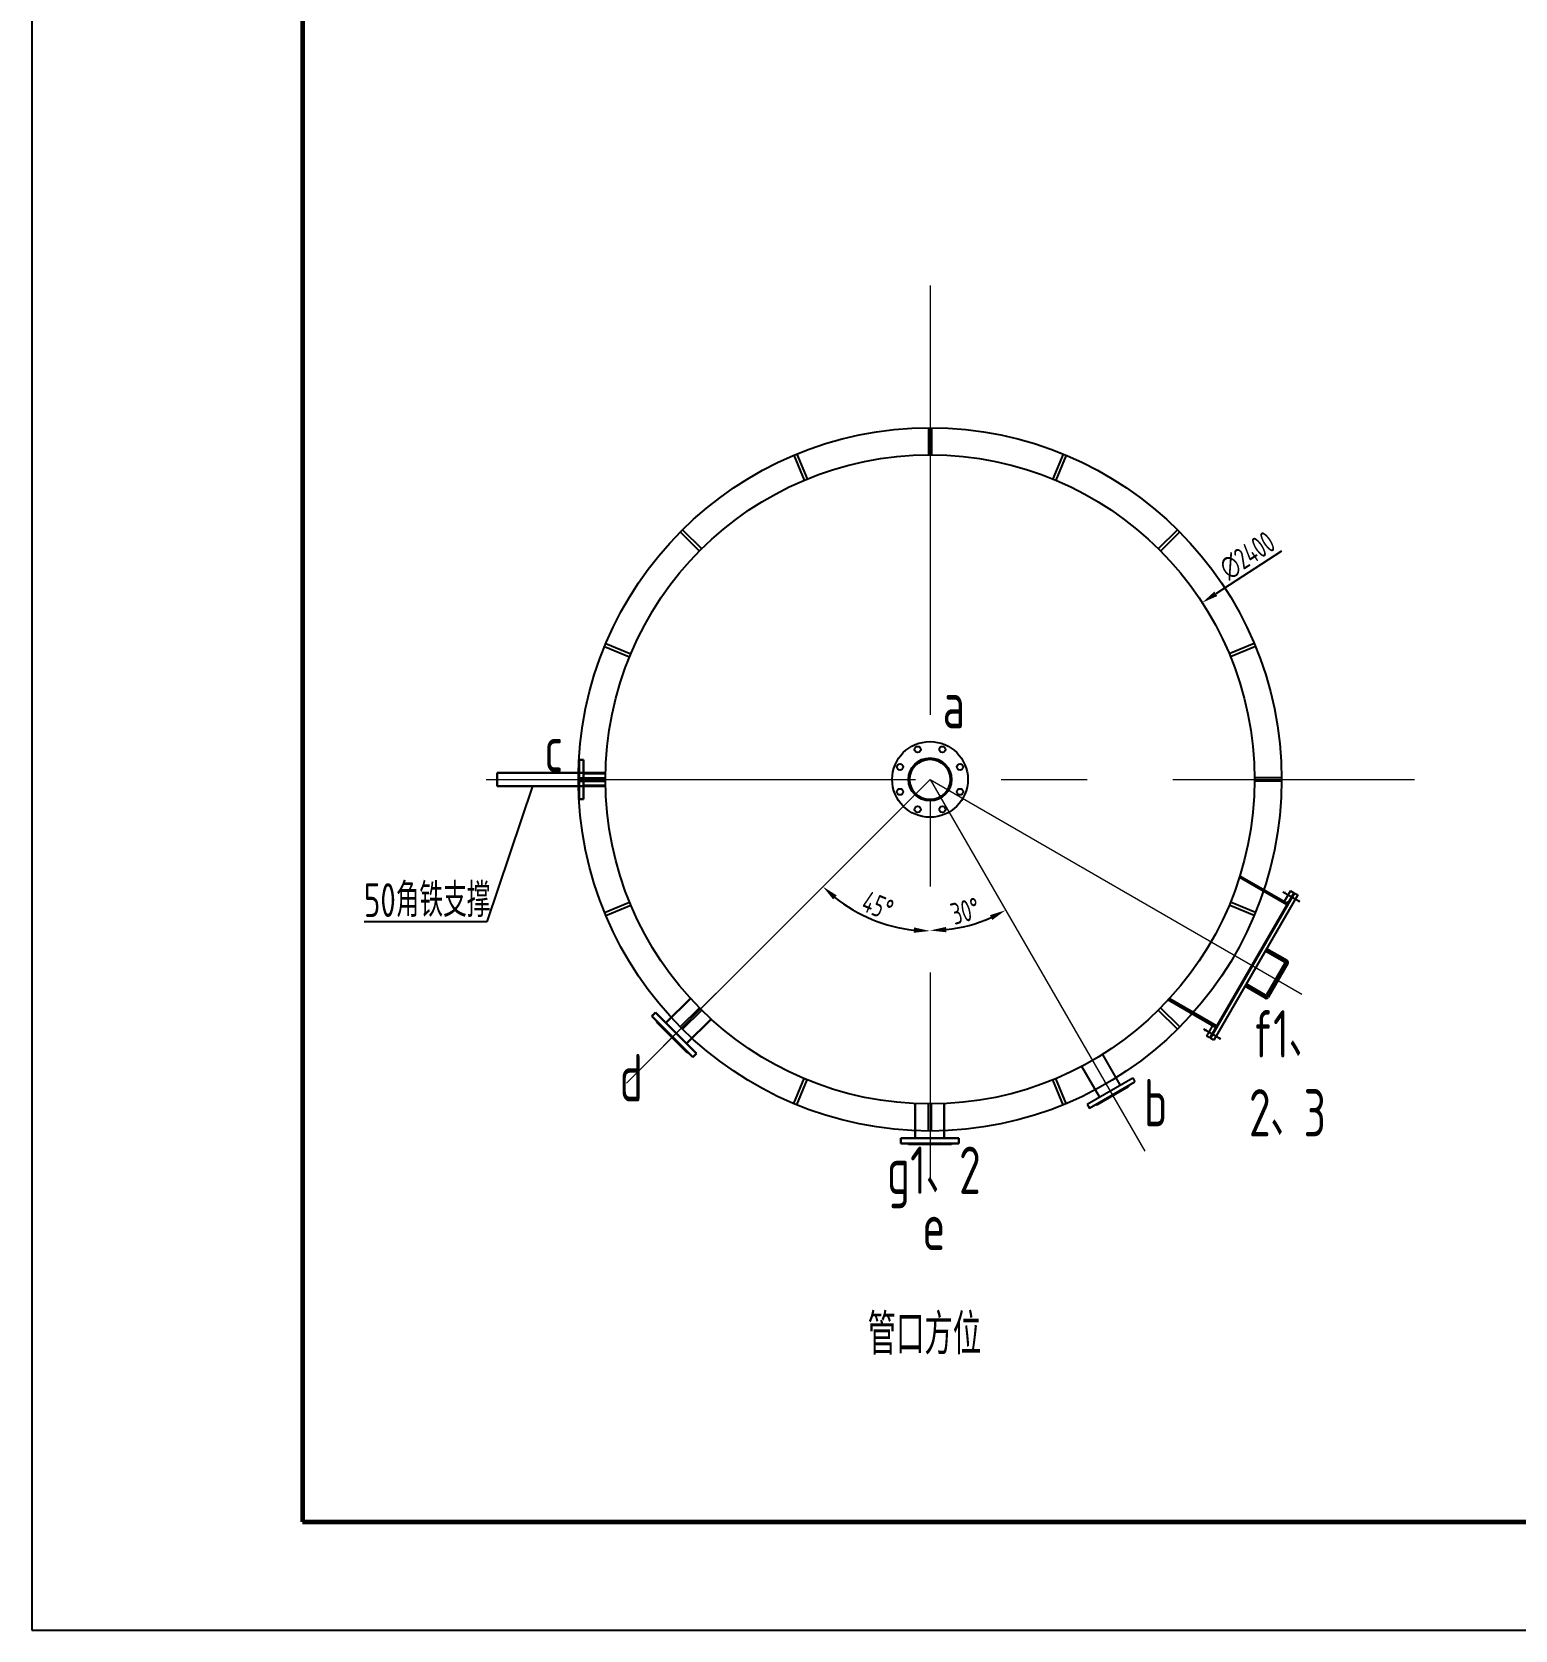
# Model space of a CAD drawing. Header units: millimetres. Extents: x -698490 to -638799, y 1500932 to 3009043.
# Drawn here: x -690096 to -684612, y 1500932 to 1506841 of the extents above; entities that cross this region are included whole.
import ezdxf

# ---------------------------------------------------------------- set-up
doc = ezdxf.new("R2010")
doc.units = ezdxf.units.MM
doc.header["$LTSCALE"] = 100
doc.header["$MEASUREMENT"] = 0
doc.linetypes.add('ACAD_ISO09W100', pattern=[45, 24, -3, 6, -3, 6, -3])
doc.linetypes.add('CENTER', pattern=[50.8, 31.75, -6.35, 6.35, -6.35])
doc.layers.get('0').update_dxf_attribs({"linetype": 'CONTINUOUS'})
doc.layers.get('DEFPOINTS').update_dxf_attribs({"linetype": 'CONTINUOUS'})
for name, color, linetype, lineweight in [('中心线虚线', 1, 'CENTER', 13), ('图框线层', 1, 'CONTINUOUS', 60), ('标注', 3, 'CONTINUOUS', 15), ('设备', 4, 'CONTINUOUS', 25)]:
    doc.layers.add(name, color=color, linetype=linetype, lineweight=lineweight)
doc.layers.add('轴线', color=254, linetype='ACAD_ISO09W100')
doc.styles.get("Standard").update_dxf_attribs({"font": 'tssdeng.shx', "width": 0.7, "bigfont": 'hztxt.shx'})
doc.styles.add('尺寸标注', font='Tssdeng.shx', dxfattribs={"width": 0.7, "bigfont": 'hztxt.shx'})
doc.dimstyles.new('ISO-100', dxfattribs={"dimtxt": 80, "dimasz": 60, "dimexe": 5, "dimexo": 5, "dimgap": 15, "dimtad": 1, "dimdec": 0, "dimzin": 0, "dimdsep": 46, "dimtxsty": 'Standard', "dimcen": 0, "dimadec": 0, "dimazin": 0, "dimtfac": 1, "dimtdec": 0, "dimtofl": 0, "dimtmove": 0, "dimatfit": 3, "dimfxl": 0, "dimtolj": 1, "dimtzin": 0, "dimarcsym": 0})

# ---------------------------------------------------------------- blocks, each defined once
blk = doc.blocks.new('*U7')
at = {"layer": '设备'}
for p, q in [((-6, 50), (-6, -50)), ((6, 50), (6, -50))]:
    blk.add_line(p, q, dxfattribs=at)
blk = doc.blocks.new('*U8')
at = {"layer": '中心线虚线', "color": 0, "linetype": 'ByBlock', "lineweight": -2, "transparency": 16777216}
blk.add_blockref('*U7', (-681955.8, 1512598.6), dxfattribs=at)
for p, rotation in [((-682434.2, 1512503.4), 22.5), ((-681477.5, 1512503.4), 337.4999999999999), ((-682839.7, 1512232.5), 45.00000000000001), ((-681072, 1512232.5), 315), ((-683110.7, 1511827), 67.5), ((-680801, 1511827), 292.4999999999999), ((-683205.8, 1511348.6), 90), ((-680705.9, 1511348.6), 270), ((-683110.7, 1510870.3), 112.5), ((-680801, 1510870.3), 247.5), ((-682839.7, 1510464.7), 135), ((-681072, 1510464.7), 225), ((-682434.2, 1510193.8), 157.5), ((-681477.5, 1510193.8), 202.5), ((-681955.8, 1510098.6), 180)]:
    blk.add_blockref('*U7', p, dxfattribs=dict(at, rotation=rotation))
blk = doc.blocks.new('*D29')
at = {"layer": 'DEFPOINTS', "color": 0, "ltscale": 0.5, "transparency": 16777216}
for p in [(-685768.5, 1504730.5), (-687781.3, 1503423.4)]:
    blk.add_point(p, dxfattribs=at)
at = {"layer": '标注', "color": 0, "lineweight": -2, "ltscale": 0.5, "transparency": 16777216}
blk.add_line((-685474.7, 1504921.3), (-685718.2, 1504763.2), dxfattribs=at)
at = {"layer": '标注', "color": 0, "ltscale": 0.5, "transparency": 16777216}
blk.add_solid([(-685723.6, 1504771.6), (-685712.7, 1504754.8), (-685768.5, 1504730.5)], dxfattribs=at)
at = {"layer": '标注', "color": 0, "ltscale": 0.5, "transparency": 16777216, "insert": (-685601.2, 1504904.7), "char_height": 80, "attachment_point": 5, "rotation": 33.00104}
blk.add_mtext('\\A1;∅2400', dxfattribs=at)
blk = doc.blocks.new('12')
for centre, radius in [((74033.5, -63768.3), 140), ((74033.5, -63768.3), 79.5), ((74033.5, -63768.3), 74.5), ((73987.6, -63657.4), 11.5), ((74079.5, -63657.4), 11.5), ((73922.7, -63722.3), 11.5), ((74144.4, -63722.3), 11.5), ((73922.7, -63814.2), 11.5), ((74144.4, -63814.2), 11.5), ((73987.6, -63879.1), 11.5), ((74079.5, -63879.1), 11.5)]:
    blk.add_circle(centre, radius)
blk = doc.blocks.new('*D51')
at = {"layer": 'DEFPOINTS', "color": 0, "ltscale": 0.5, "transparency": 16777216}
for p in [(-686774.9, 1505903.1), (-686774.9, 1504076.9), (-686677.9, 1503526.9), (-685953.4, 1502654), (-686774.9, 1502493.3)]:
    blk.add_point(p, dxfattribs=at)
at = {"layer": '标注', "color": 0, "lineweight": -2, "ltscale": 0.5, "transparency": 16777216}
blk.add_arc((-686774.9, 1504076.9), 558.5, 276.15831, 293.84169, dxfattribs=at)
at = {"layer": '标注', "color": 0, "ltscale": 0.5, "transparency": 16777216}
for points in [[(-686553.7, 1503575), (-686544.6, 1503557.2), (-686495.6, 1503593.3)], [(-686714.4, 1503511.7), (-686715.5, 1503531.7), (-686774.9, 1503518.5)]]:
    blk.add_solid(points, dxfattribs=at)
at = {"layer": '标注', "color": 0, "ltscale": 0.5, "transparency": 16777216, "insert": (-686644.6, 1503590.6), "char_height": 80, "attachment_point": 5, "rotation": 15}
blk.add_mtext('\\A1;30°', dxfattribs=at)
blk = doc.blocks.new('*D52')
at = {"layer": 'DEFPOINTS', "color": 0, "ltscale": 0.5, "transparency": 16777216}
for p in [(-686774.9, 1505903.1), (-686774.9, 1504076.9), (-687055.1, 1503591.7), (-687936.7, 1502915.2), (-686774.9, 1502493.3)]:
    blk.add_point(p, dxfattribs=at)
at = {"layer": '标注', "color": 0, "lineweight": -2, "ltscale": 0.5, "transparency": 16777216}
blk.add_arc((-686774.9, 1504076.9), 560.3, 231.13821, 263.86179, dxfattribs=at)
at = {"layer": '标注', "color": 0, "ltscale": 0.5, "transparency": 16777216}
for points in [[(-687133.2, 1503633.2), (-687119.8, 1503648.1), (-687171.1, 1503680.7)], [(-686834.3, 1503529.8), (-686835.3, 1503509.8), (-686774.9, 1503516.6)]]:
    blk.add_solid(points, dxfattribs=at)
at = {"layer": '标注', "color": 0, "ltscale": 0.5, "transparency": 16777216, "insert": (-686968.3, 1503610.1), "char_height": 80, "attachment_point": 5, "rotation": 337.5}
blk.add_mtext('\\A1;45°', dxfattribs=at)

msp = doc.modelspace()

# ---------------------------------------------------------------- hatches: boundary and pattern name
at = {"layer": '设备'}
for points in [[(-685446.7, 1503623.5), (-685449.3, 1503625), (-685455.7, 1503613.9), (-685453.1, 1503612.4)], [(-685718.5, 1503152.7), (-685721.1, 1503154.2), (-685714.7, 1503165.3), (-685712.1, 1503163.8)]]:
    msp.add_hatch(color=256, dxfattribs=at).paths.add_polyline_path(points)

# ---------------------------------------------------------------- linework, layer by layer
msp.add_line((-688244.3, 1504051.9), (-688413.8, 1503550.2))
at = {"color": 1}
msp.add_line((-688413.8, 1503550.2), (-688867.6, 1503550.2), dxfattribs=at)
msp.add_lwpolyline([(-690095.7, 1500931.8), (-666335.7, 1500931.8), (-666335.7, 1517731.8), (-690095.7, 1517731.8)], close=True)
at = {"layer": '中心线虚线', "ltscale": 0.5}
for p, q in [((-686774.9, 1505903.1), (-686774.9, 1502603.2)), ((-688416.7, 1504076.9), (-684983.2, 1504076.9)), ((-686774.9, 1504076.9), (-687936.7, 1502915.2)), ((-686774.9, 1504076.9), (-685352, 1503255.4)), ((-686774.9, 1504076.9), (-685953.4, 1502654))]:
    msp.add_line(p, q, dxfattribs=at)
at = {"layer": '中心线虚线', "ltscale": 0.2}
for p, q in [((-687565.4, 1503286.4), (-687760.2, 1503091.6)), ((-686774.9, 1502924.2), (-686774.9, 1502648.8))]:
    msp.add_line(p, q, dxfattribs=at)
at = {"layer": '图框线层'}
msp.add_lwpolyline([(-689095.7, 1501331.8), (-666735.7, 1501331.8), (-666735.7, 1517331.8), (-689095.7, 1517331.8)], close=True, dxfattribs=at)
at = {"layer": '设备', "lineweight": 30}
for p, q in [((-688071.7, 1504004.4), (-688071.7, 1504149.4)), ((-688056.7, 1504149.4), (-688071.7, 1504149.4)), ((-688056.7, 1504004.4), (-688056.7, 1504149.4)), ((-688374.9, 1504051.9), (-688374.9, 1504101.9)), ((-688374.9, 1504101.9), (-687974.9, 1504101.9)), ((-688074.7, 1504119.4), (-688071.7, 1504122.4)), ((-688074.7, 1504034.4), (-688074.7, 1504119.4)), ((-687974.7, 1504099.4), (-688056.7, 1504099.4)), ((-688374.9, 1504051.9), (-687974.9, 1504051.9)), ((-688074.7, 1504034.4), (-688071.7, 1504031.4)), ((-687974.7, 1504054.4), (-688056.7, 1504054.4)), ((-688056.7, 1504004.4), (-688071.7, 1504004.4)), ((-687661, 1503267.2), (-687751.6, 1503176.7)), ((-687803.4, 1503201.6), (-687790, 1503215.1)), ((-687790, 1503215.1), (-687637.9, 1503063)), ((-687803.4, 1503201.6), (-687651.4, 1503049.6)), ((-687785.7, 1503179.7), (-687785.7, 1503184)), ((-687785.7, 1503179.7), (-687673.3, 1503067.3)), ((-687584.7, 1503190.8), (-687675.2, 1503100.3)), ((-687673.3, 1503067.3), (-687669.1, 1503067.3)), ((-687651.4, 1503049.6), (-687637.9, 1503063)), ((-686830.4, 1502878.1), (-686830.4, 1502750.1)), ((-686722.4, 1502878.1), (-686722.4, 1502750.1)), ((-686883.1, 1502731.1), (-686883.1, 1502750.1)), ((-686668.1, 1502750.1), (-686883.1, 1502750.1)), ((-686668.1, 1502731.1), (-686883.1, 1502731.1)), ((-686855.1, 1502728.1), (-686858.1, 1502731.1)), ((-686696.1, 1502728.1), (-686693.1, 1502731.1)), ((-686668.1, 1502731.1), (-686668.1, 1502750.1)), ((-686696.1, 1502728.1), (-686855.1, 1502728.1))]:
    msp.add_line(p, q, dxfattribs=at)
at = {"layer": '设备'}
for p, q in [((-685630.8, 1503715), (-685455.7, 1503613.9)), ((-685628.9, 1503720.9), (-685452.7, 1503619.1)), ((-685628.9, 1503720.9), (-685452.7, 1503619.1)), ((-685430.2, 1503658.1), (-685740.2, 1503121.1)), ((-685427.4, 1503656.9), (-685737.4, 1503120)), ((-685415.3, 1503649.9), (-685725.3, 1503113)), ((-685442.3, 1503665.1), (-685464.8, 1503626.1)), ((-685442.3, 1503665.1), (-685430.2, 1503658.1)), ((-685427.4, 1503656.9), (-685415.3, 1503649.9)), ((-685463.8, 1503400.8), (-685535.3, 1503442.1)), ((-685454.5, 1503407), (-685530.3, 1503450.7)), ((-685462.9, 1503397.4), (-685530.4, 1503280.5)), ((-685451.7, 1503396.7), (-685524.2, 1503271.2)), ((-685889.9, 1503266.5), (-685714.7, 1503165.3)), ((-685534.5, 1503268.4), (-685610.3, 1503312.2)), ((-685533.8, 1503279.6), (-685605.3, 1503320.8)), ((-685894.1, 1503262), (-685717.7, 1503160.1)), ((-685729.8, 1503167.1), (-685752.3, 1503128.1)), ((-685740.2, 1503121.1), (-685752.3, 1503128.1)), ((-685725.3, 1503113), (-685737.4, 1503120)), ((-686071.4, 1502947.4), (-686136.4, 1503060)), ((-686148.4, 1502902.9), (-686213.4, 1503015.5)), ((-686194.3, 1502876.4), (-686025.5, 1502973.9)), ((-686025.5, 1502973.9), (-686017, 1502959.2)), ((-686185.8, 1502861.7), (-686017, 1502959.2)), ((-686158.4, 1502874.1), (-686041.4, 1502941.6)), ((-686040.3, 1502945.7), (-686041.4, 1502941.6)), ((-686194.3, 1502876.4), (-686185.8, 1502861.7)), ((-686162.5, 1502875.2), (-686158.4, 1502874.1))]:
    msp.add_line(p, q, dxfattribs=at)
for points in [[(-685453.1, 1503612.4), (-685455.7, 1503613.9), (-685449.3, 1503625), (-685446.7, 1503623.5)], [(-685712.1, 1503163.8), (-685714.7, 1503165.3), (-685721.1, 1503154.2), (-685718.5, 1503152.7)]]:
    msp.add_lwpolyline(points, close=True, dxfattribs=at)
for radius in [1300, 1200]:
    msp.add_circle((-686774.9, 1504076.9), radius, dxfattribs=at)
for centre, radius, start, end in [((-685465.1, 1503398.7), 2.5, 330, 60), ((-685458.2, 1503400.5), 7.5, 330, 60), ((-685530.7, 1503274.9), 7.5, 240, 330), ((-685532.6, 1503281.7), 2.5, 240, 330)]:
    msp.add_arc(centre, radius, start, end, dxfattribs=at)
at = {"layer": '轴线'}
for p, q in [((-685470.8, 1503661.3), (-685408, 1503625)), ((-685460.6, 1503658.1), (-685466.3, 1503656.2)), ((-685464.2, 1503660.8), (-685462.8, 1503653.4)), ((-685408.2, 1503628.4), (-685415.3, 1503626)), ((-685412.4, 1503630.2), (-685411.1, 1503624.4)), ((-685459.1, 1503403.9), (-685532.8, 1503446.4)), ((-685457.3, 1503397.1), (-685527.3, 1503275.8)), ((-685534.1, 1503274), (-685607.8, 1503316.5)), ((-685763.3, 1503154.7), (-685700.5, 1503118.4)), ((-685759.6, 1503149.2), (-685752.5, 1503151.7)), ((-685755.4, 1503147.5), (-685756.6, 1503153.3)), ((-685707.2, 1503119.6), (-685701.5, 1503121.5)), ((-685703.5, 1503116.9), (-685704.9, 1503124.2))]:
    msp.add_line(p, q, dxfattribs=at)
for centre, start, end in [((-685461.6, 1503399.6), 330, 60), ((-685531.6, 1503278.3), 240, 330)]:
    msp.add_arc(centre, 5, start, end, dxfattribs=at)

# ---------------------------------------------------------------- block references
at = {"layer": '中心线虚线'}
msp.add_blockref('*U8', (-4819.1, -7271.7), dxfattribs=at)
at = {"layer": '设备'}
msp.add_blockref('12', (-760808.4, 1567845.2), dxfattribs=at)

# ---------------------------------------------------------------- texts
at = {"color": 2, "char_height": 175, "width": 375, "attachment_point": 5, "style": '尺寸标注'}
for s, insert in [('a', (-686687.3, 1504353.6)), ('c', (-688166.4, 1504191.1)), ('f1、2、3', (-685453.2, 1502990.2)), ('d', (-687879.7, 1502973.7)), ('b', (-685940.9, 1502881.6)), ('g1、2', (-686760.9, 1502605.4)), ('e', (-686760.9, 1502424.4))]:
    msp.add_mtext(s, dxfattribs=dict(at, insert=insert))
at = {"attachment_point": 5, "style": '尺寸标注'}
for s, insert, char_height, width in [('50角铁支撑', (-688634.3, 1503630.2), 125, 849.442), ('管口方位', (-686795.7, 1502025.2), 150, 1304.847)]:
    msp.add_mtext(s, dxfattribs=dict(at, insert=insert, char_height=char_height, width=width))

# ---------------------------------------------------------------- dimensions: what is measured, and where the dimension line sits
at = {"layer": '标注', "ltscale": 0.5}
for base, line1, line2, picture, middle in [((-687055.1, 1503591.7), ((-686774.9, 1505903.1), (-686774.9, 1502493.3)), ((-686774.9, 1504076.9), (-687936.7, 1502915.2)), '*D52', (-686968.3, 1503610.1)), ((-686677.9, 1503526.9), ((-686774.9, 1504076.9), (-685953.4, 1502654)), ((-686774.9, 1505903.1), (-686774.9, 1502493.3)), '*D51', (-686644.6, 1503590.6))]:
    dim = msp.add_angular_dim_2l(base=base, line1=line1, line2=line2, dimstyle='ISO-100', dxfattribs=at)
    dim.commit()
    dim.dimension.update_dxf_attribs({"geometry": picture, "text_midpoint": middle})
dim = msp.add_diameter_dim_2p(p1=(-687781.3, 1503423.4), p2=(-685768.5, 1504730.5), dimstyle='ISO-100', dxfattribs=at)
dim.commit()
dim.dimension.update_dxf_attribs({"geometry": '*D29', "text_midpoint": (-685601.2, 1504904.7)})

doc.saveas('drawing.dxf')
